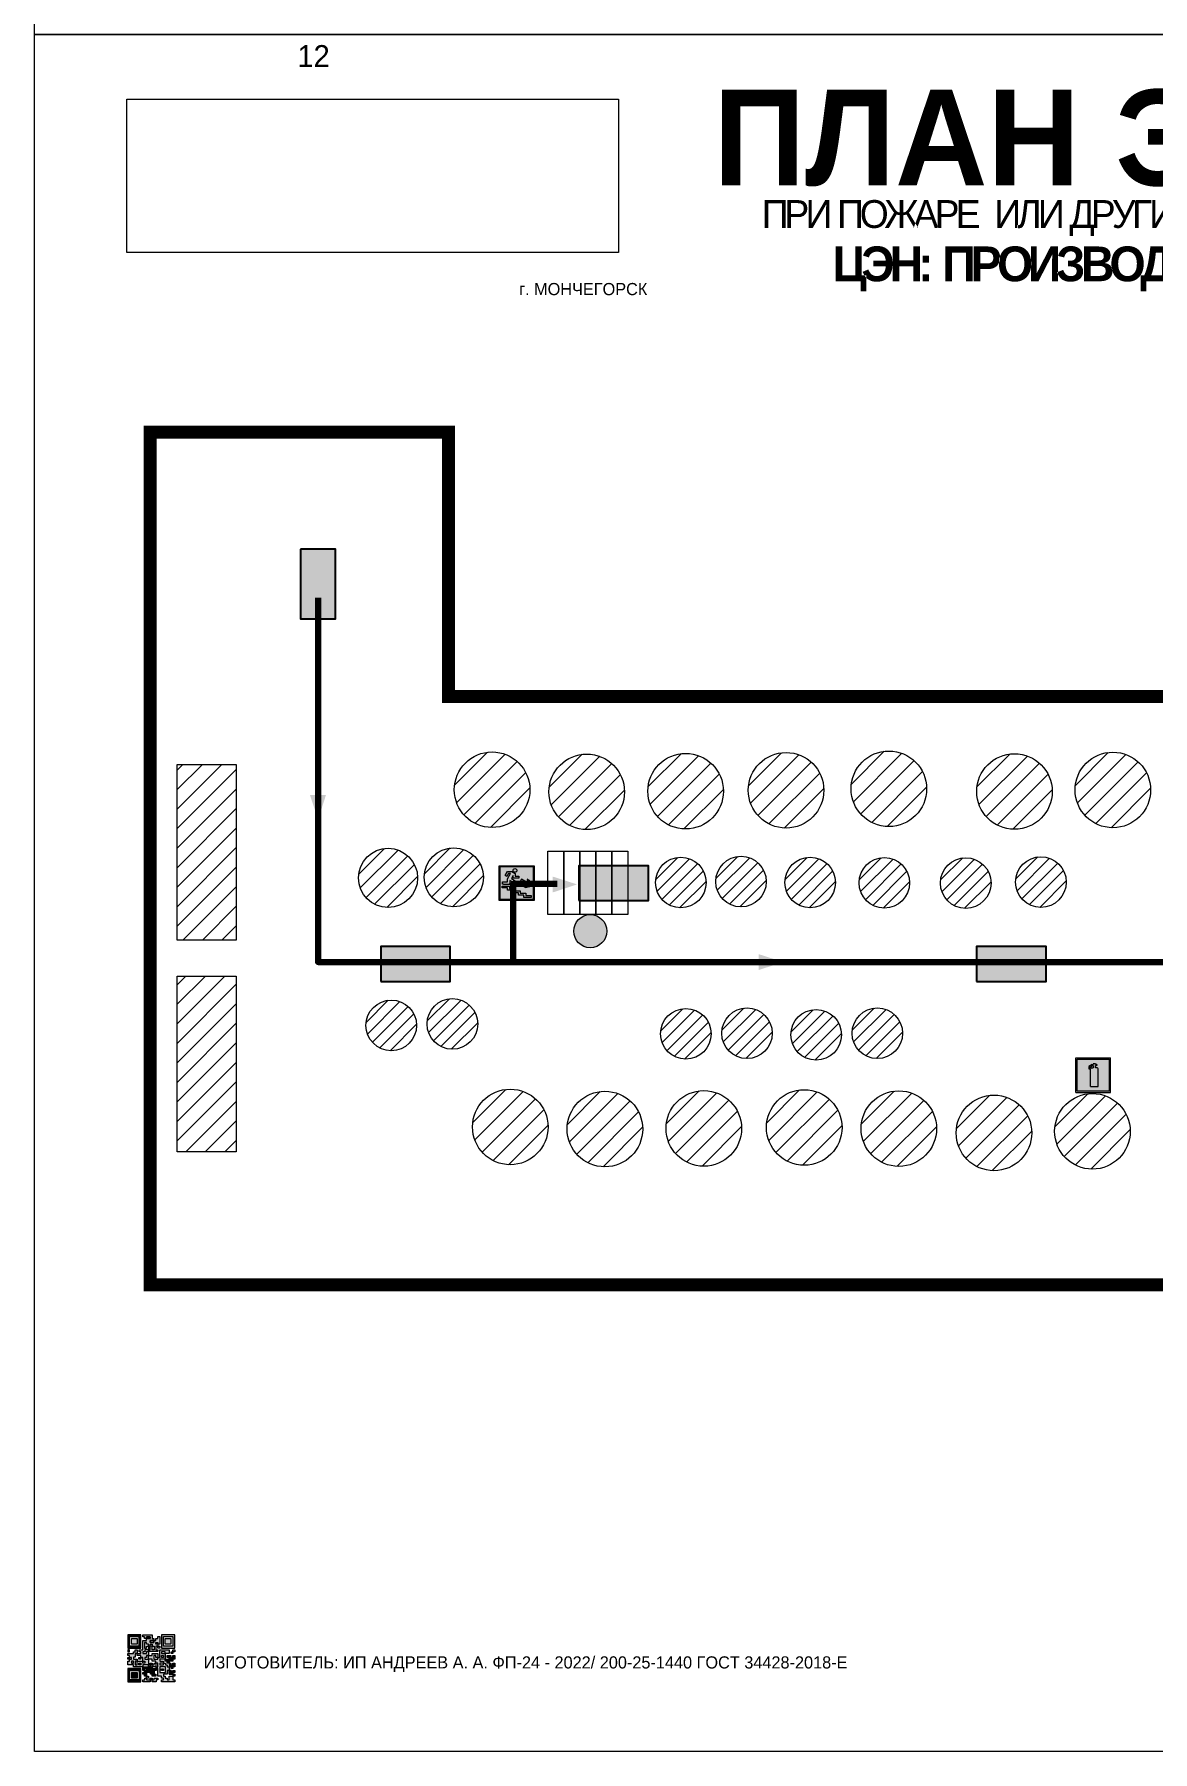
# Model space of a CAD drawing. Header units: millimetres. Extents: x 13810 to 67229, y 12374 to 21950.
# Drawn here: x 41318.5 to 41575.7, y 13759.9 to 14154.9 of the extents above; entities that cross this region are included whole.
import ezdxf

# ---------------------------------------------------------------- set-up
doc = ezdxf.new("R2010")
doc.units = ezdxf.units.MM
doc.layers.add('План_Штампы', color=7, linetype='Continuous')
doc.styles.add('обычный', font='arial.ttf')
picture_1 = doc.add_image_def('image1.jpg', size_in_pixel=(337, 105))

# ---------------------------------------------------------------- blocks, each defined once
blk = doc.blocks.new('A$C32E8229D')
at = {"true_color": 0xffffff}
blk.add_hatch(color=7, dxfattribs=at).paths.add_polyline_path([(0, 0), (0, -8), (16, -8), (16, 0)])
h = blk.add_hatch(color=126)
h.paths.add_polyline_path([(0.2, -0.2), (15.8, -0.2), (15.8, -7.8), (0.2, -7.8)])
h.paths.add_polyline_path([(13.49, -2.05), (12.08, -2.05), (11.37, -2.63, 0.162397), (11.29, -2.84), (11.29, -3.63), (10.35, -3.63), (10.35, -4.05), (11.68, -4.05), (11.68, -3.48), (12.26, -4.28), (11.29, -5.1), (11.29, -6.78), (11.85, -6.78), (11.85, -5.44), (12.8, -4.64), (12.8, -5.94), (14.46, -5.94), (14.46, -5.39), (13.45, -5.39), (13.45, -3.97), (12.46, -2.59), (13.15, -2.59), (13.69, -3.34), (14.18, -3)], flags=16)
h.paths.add_polyline_path([(10.74, -1.82, 1), (11.8, -1.82, 1)], flags=16)
h.paths.add_polyline_path([(9.39, -3.59), (5.99, -3.59), (6.56, -3.03), (5.91, -3.03), (5.1, -3.83), (5.91, -4.64), (6.56, -4.64), (5.99, -4.09), (9.39, -4.09)], flags=16)
h.paths.add_polyline_path([(4.29, -1.08), (1.72, -1.08), (1.72, -6.6), (4.29, -6.6)], flags=16)
at = {"color": 126}
blk.add_lwpolyline([(16, -8), (0, -8), (0, 0), (16, 0)], close=True, dxfattribs=at)
blk = doc.blocks.new('A$C7B4425F7')
at = {"true_color": 0xffffff}
blk.add_hatch(color=7, dxfattribs=at).paths.add_polyline_path([(0, 0), (-16, 0), (-16, -8), (0, -8)])
h = blk.add_hatch(color=126)
h.paths.add_polyline_path([(-0.2, -0.2), (-15.8, -0.2), (-15.8, -7.8), (-0.2, -7.8)])
h.paths.add_polyline_path([(-11.76, -2.03), (-11.76, -3.66), (-11.17, -3.66, -0.568275), (-11.17, -6.18), (-12.58, -6.18), (-12.58, -2.03)], flags=16)
h.paths.add_polyline_path([(-13.33, -4.12, -0.495768), (-13.59, -6.18), (-15.03, -6.18), (-15.03, -2.03), (-13.59, -2.03, -0.487973)], flags=16)
h.paths.add_polyline_path([(-10.25, -2.03), (-9.48, -2.03), (-9.48, -6.18), (-10.25, -6.18)], flags=16)
h.paths.add_polyline_path([(-13.84, -3.69), (-14.24, -3.69), (-14.24, -3.03), (-13.9, -3.03, -0.692621)], flags=0)
h.paths.add_polyline_path([(-9.15, -2.03), (-8.4, -2.03), (-8.04, -3.07), (-7.68, -2.03), (-6.93, -2.03), (-7.64, -4.1), (-6.93, -6.18), (-7.68, -6.18), (-8.04, -5.14), (-8.4, -6.18), (-9.15, -6.18), (-8.44, -4.1)], flags=16)
h.paths.add_polyline_path([(-11.76, -4.46), (-11.42, -4.46, -0.692621), (-11.36, -5.12), (-11.76, -5.12)], flags=0)
h.paths.add_polyline_path([(-13.9, -5.2), (-14.24, -5.2), (-14.24, -4.55), (-13.84, -4.55, -0.708038)], flags=0)
edge = h.paths.add_edge_path(flags=16)
edge.add_ellipse((-5.51, -4.08), major_axis=(0, 2.05), ratio=0.586184, start_angle=0, end_angle=360)
edge = h.paths.add_edge_path(flags=0)
edge.add_ellipse((-5.51, -4.08), major_axis=(0, 1.14), ratio=0.454828, start_angle=0, end_angle=360)
h.paths.add_polyline_path([(-4.13, -4.96, 0.377264), (-3.48, -4.52, 0.0555), (-3.16, -2.03), (-1.66, -2.03), (-1.66, -4.96), (-0.96, -4.96), (-0.96, -7.01), (-1.75, -7.01), (-1.75, -6.18), (-3.3, -6.18), (-3.3, -7.02), (-4.13, -7.02)], flags=16)
h.paths.add_polyline_path([(-2.73, -2.91), (-2.28, -2.91), (-2.28, -4.96), (-3.05, -4.96, 0.079136)], flags=0)
at = {"color": 126}
blk.add_lwpolyline([(-16, -8), (0, -8), (0, 0), (-16, 0)], close=True, dxfattribs=at)
blk = doc.blocks.new('вниз')
at = {"lineweight": 0, "true_color": 0xffffff}
h = blk.add_hatch(color=7, dxfattribs=at)
h.dxf.hatch_style = 1
h.paths.add_polyline_path([(40994.51, -4472.22), (40986.51, -4472.22), (40986.51, -4480.22), (40994.51, -4480.22)])
h.paths.add_polyline_path([(40994.31, -4472.42), (40994.31, -4480.01), (40986.71, -4480.01), (40986.71, -4472.42)], flags=16)
h.paths.add_polyline_path([(40988.43, -4473.53), (40989.43, -4473.53), (40990.19, -4473.96), (40990.19, -4474.6), (40991, -4474.6), (40991, -4475.06), (40989.73, -4475.06), (40989.73, -4474.46), (40989.3, -4475.18), (40990.17, -4475.7), (40990.17, -4477.11), (40989.63, -4477.11), (40989.63, -4476.01), (40988.94, -4475.59), (40988.94, -4476.46), (40988.94, -4476.46), (40987.47, -4476.46), (40987.26, -4476.46), (40987.26, -4475.92), (40988.4, -4475.92), (40988.4, -4475.2), (40989.1, -4473.99), (40988.66, -4473.99), (40988.24, -4474.7), (40987.86, -4474.47), (40988.41, -4473.56)], flags=0)
h.paths.add_polyline_path([(40990.55, -4473.29, -1), (40989.69, -4473.29, -1)], flags=0)
h.paths.add_polyline_path([(40988.85, -4476.89), (40988.85, -4477.43), (40990.1, -4477.43), (40990.1, -4477.99), (40991.34, -4477.99), (40991.34, -4478.54), (40992.59, -4478.54), (40992.59, -4479.09), (40993.83, -4479.09), (40993.83, -4479.52), (40992.17, -4479.52), (40992.17, -4478.97), (40990.91, -4478.97), (40990.91, -4478.41), (40989.68, -4478.41), (40989.68, -4477.86), (40988.43, -4477.86), (40988.43, -4477.31), (40987.6, -4477.31), (40987.18, -4477.31), (40987.18, -4476.89)], flags=0)
h.paths.add_polyline_path([(40991.61, -4475.33), (40993.12, -4476.2), (40992.9, -4475.27), (40993.48, -4475.6), (40993.83, -4476.88), (40992.56, -4477.22), (40991.97, -4476.88), (40992.9, -4476.61), (40991.38, -4475.74), (40991.58, -4475.39)], flags=0)
h.paths.add_polyline_path([(40990.19, -4473.96), (40989.43, -4473.53), (40988.43, -4473.53), (40988.41, -4473.56), (40987.86, -4474.47), (40988.24, -4474.7), (40988.66, -4473.99), (40989.1, -4473.99), (40988.4, -4475.2), (40988.4, -4475.92), (40987.26, -4475.92), (40987.26, -4476.46), (40987.47, -4476.46), (40988.94, -4476.46), (40988.94, -4476.27), (40988.94, -4475.59), (40989.63, -4476.01), (40989.63, -4477.11), (40990.17, -4477.11), (40990.17, -4475.7), (40989.3, -4475.18), (40989.73, -4474.46), (40989.73, -4475.06), (40991, -4475.06), (40991, -4474.6), (40990.19, -4474.6)], flags=0)
h.paths.add_polyline_path([(40990.55, -4473.29, 1), (40989.69, -4473.29, 1)], flags=0)
h.paths.add_polyline_path([(40991.61, -4475.33), (40991.58, -4475.39), (40991.38, -4475.74), (40992.9, -4476.61), (40991.97, -4476.88), (40992.56, -4477.22), (40993.83, -4476.88), (40993.48, -4475.6), (40992.9, -4475.27), (40993.12, -4476.2)], flags=0)
h.paths.add_polyline_path([(40990.1, -4477.43), (40988.85, -4477.43), (40988.85, -4476.89), (40987.18, -4476.89), (40987.18, -4477.31), (40987.6, -4477.31), (40988.43, -4477.31), (40988.43, -4477.86), (40989.68, -4477.86), (40989.68, -4478.41), (40990.91, -4478.41), (40990.91, -4478.97), (40992.17, -4478.97), (40992.17, -4479.52), (40993.83, -4479.52), (40993.83, -4479.09), (40992.59, -4479.09), (40992.59, -4478.54), (40991.34, -4478.54), (40991.34, -4477.99), (40990.1, -4477.99)], flags=0)
at = {"lineweight": 0}
h = blk.add_hatch(color=126, dxfattribs=at)
h.dxf.hatch_style = 1
h.paths.add_polyline_path([(40994.31, -4472.42), (40986.71, -4472.42), (40986.71, -4480.01), (40994.31, -4480.01)])
h.paths.add_polyline_path([(40988.43, -4473.53), (40989.43, -4473.53), (40990.19, -4473.96), (40990.19, -4474.6), (40991, -4474.6), (40991, -4475.06), (40989.73, -4475.06), (40989.73, -4474.46), (40989.3, -4475.18), (40990.17, -4475.7), (40990.17, -4477.11), (40989.63, -4477.11), (40989.63, -4476.01), (40988.94, -4475.59), (40988.94, -4476.46), (40988.94, -4476.46), (40987.47, -4476.46), (40987.26, -4476.46), (40987.26, -4475.92), (40988.4, -4475.92), (40988.4, -4475.2), (40989.1, -4473.99), (40988.66, -4473.99), (40988.24, -4474.7), (40987.86, -4474.47), (40988.41, -4473.56)], flags=16)
h.paths.add_polyline_path([(40990.55, -4473.29, -1), (40989.69, -4473.29, -1)], flags=16)
h.paths.add_polyline_path([(40988.85, -4476.89), (40988.85, -4477.43), (40990.1, -4477.43), (40990.1, -4477.99), (40991.34, -4477.99), (40991.34, -4478.54), (40992.59, -4478.54), (40992.59, -4479.09), (40993.83, -4479.09), (40993.83, -4479.52), (40992.17, -4479.52), (40992.17, -4478.97), (40990.91, -4478.97), (40990.91, -4478.41), (40989.68, -4478.41), (40989.68, -4477.86), (40988.43, -4477.86), (40988.43, -4477.31), (40987.6, -4477.31), (40987.18, -4477.31), (40987.18, -4476.89)], flags=16)
h.paths.add_polyline_path([(40991.61, -4475.33), (40993.12, -4476.2), (40992.9, -4475.27), (40993.48, -4475.6), (40993.83, -4476.88), (40992.56, -4477.22), (40991.97, -4476.88), (40992.9, -4476.61), (40991.38, -4475.74), (40991.58, -4475.39)], flags=16)
at = {"lineweight": 0, "true_color": 0xffffff}
h = blk.add_hatch(color=7, dxfattribs=at)
h.dxf.hatch_style = 1
h.paths.add_polyline_path([(40989.73, -4474.46), (40989.73, -4475.06), (40991, -4475.06), (40991, -4474.6), (40990.19, -4474.6), (40990.19, -4473.96), (40989.43, -4473.53), (40988.43, -4473.53), (40988.41, -4473.56), (40987.86, -4474.47), (40988.24, -4474.7), (40988.66, -4473.99), (40989.1, -4473.99), (40988.4, -4475.2), (40988.4, -4475.92), (40987.26, -4475.92), (40987.26, -4476.46), (40987.47, -4476.46), (40988.94, -4476.46), (40988.94, -4475.59), (40989.63, -4476.01), (40989.63, -4477.11), (40990.17, -4477.11), (40990.17, -4475.7), (40989.3, -4475.18)])
h.paths.add_polyline_path([(40989.69, -4473.29, 1), (40990.55, -4473.29, 1)])
h.paths.add_polyline_path([(40991.61, -4475.33), (40991.58, -4475.39), (40991.38, -4475.74), (40992.9, -4476.61), (40991.97, -4476.88), (40992.56, -4477.22), (40993.83, -4476.88), (40993.48, -4475.6), (40992.9, -4475.27), (40993.12, -4476.2)])
h.paths.add_polyline_path([(40990.1, -4477.43), (40988.85, -4477.43), (40988.85, -4476.89), (40987.18, -4476.89), (40987.18, -4477.31), (40987.6, -4477.31), (40988.43, -4477.31), (40988.43, -4477.86), (40989.68, -4477.86), (40989.68, -4478.41), (40990.91, -4478.41), (40990.91, -4478.97), (40992.17, -4478.97), (40992.17, -4479.52), (40993.83, -4479.52), (40993.83, -4479.09), (40992.59, -4479.09), (40992.59, -4478.54), (40991.34, -4478.54), (40991.34, -4477.99), (40990.1, -4477.99)])
at = {"color": 126, "lineweight": 0}
for points in [[(40986.51, -4472.22), (40994.51, -4472.22), (40994.51, -4480.22), (40986.51, -4480.22)], [(40986.71, -4472.42), (40994.31, -4472.42), (40994.31, -4480.01), (40986.71, -4480.01)]]:
    blk.add_lwpolyline(points, close=True, dxfattribs=at)
for points in [[(40987.47, -4476.46), (40987.26, -4476.46), (40987.26, -4475.92), (40988.4, -4475.92), (40988.4, -4475.2), (40989.1, -4473.99), (40988.66, -4473.99), (40988.24, -4474.7), (40987.86, -4474.47), (40988.41, -4473.56), (40988.43, -4473.53), (40989.43, -4473.53), (40990.19, -4473.96), (40990.19, -4474.6), (40991, -4474.6), (40991, -4475.06), (40989.73, -4475.06), (40989.73, -4474.46), (40989.3, -4475.18), (40990.17, -4475.7), (40990.17, -4477.11), (40989.63, -4477.11), (40989.63, -4476.01), (40988.94, -4475.59), (40988.94, -4476.46)], [(40991.58, -4475.39), (40991.38, -4475.74), (40992.9, -4476.61), (40991.97, -4476.88), (40992.56, -4477.22), (40993.83, -4476.88), (40993.48, -4475.6), (40992.9, -4475.27), (40993.12, -4476.2), (40991.61, -4475.33), (40991.58, -4475.39)], [(40987.6, -4477.31), (40987.18, -4477.31), (40987.18, -4476.89), (40988.85, -4476.89), (40988.85, -4477.43), (40990.1, -4477.43), (40990.1, -4477.99), (40991.34, -4477.99), (40991.34, -4478.54), (40992.59, -4478.54), (40992.59, -4479.09), (40993.83, -4479.09), (40993.83, -4479.52), (40992.17, -4479.52), (40992.17, -4478.97), (40990.91, -4478.97), (40990.91, -4478.41), (40989.68, -4478.41), (40989.68, -4477.86), (40988.43, -4477.86), (40988.43, -4477.31), (40987.6, -4477.31)], [(40987.47, -4476.46), (40988.94, -4476.46), (40988.94, -4476.27)]]:
    blk.add_lwpolyline(points, dxfattribs=at)
blk.add_circle((40990.12, -4473.29), 0.432, dxfattribs=at)
blk = doc.blocks.new('A$C7B8C2D5B')
at = {"lineweight": 0}
h = blk.add_hatch(color=5, dxfattribs=at)
h.dxf.hatch_style = 1
h.paths.add_polyline_path([(1.4, -3.02, 1), (-2.11, -3.02, 1)])
at = {"color": 5, "lineweight": 0}
blk.add_circle((-0.36, -3.02), 1.75, dxfattribs=at)
blk = doc.blocks.new('A$C3AD82952')
at = {"true_color": 0xf5f5ff}
h = blk.add_hatch(color=7, dxfattribs=at)
h.dxf.hatch_style = 1
h.paths.add_polyline_path([(8.21, 8.73, 0.414214), (7.89, 9.05), (7.22, 9.05), (7.22, 9.92), (7.59, 9.92, 1), (7.57, 10.36), (7.22, 10.36), (7.22, 10.6), (6.43, 10.6), (6.43, 10.36), (6.01, 10.36), (4.74, 9.59), (4.74, 8.69), (4.98, 8.73), (4.98, 9.26), (6.12, 9.91), (6.43, 9.91), (6.43, 9.05), (5.76, 9.05, 0.414214), (5.44, 8.73), (5.44, 2.2), (8.21, 2.2)], flags=0)
h.paths.add_polyline_path([(12.8, 12.8), (0, 12.8), (0, 0), (12.8, 0)])
h.paths.add_polyline_path([(0.51, 12.29), (12.29, 12.29), (12.29, 0.51), (0.51, 0.51)], flags=16)
h.paths.add_polyline_path([(4.74, 9.59), (6.01, 10.36), (6.43, 10.36), (6.43, 10.6), (7.22, 10.6), (7.22, 10.36), (7.59, 10.36, -0.94586), (7.59, 9.92), (7.22, 9.92), (7.22, 9.05), (7.89, 9.05, -0.414214), (8.21, 8.73), (8.21, 2.2), (5.44, 2.2), (5.44, 8.73, -0.414214), (5.76, 9.05), (6.43, 9.05), (6.43, 9.91), (6.12, 9.91), (4.98, 9.26), (4.98, 8.73), (4.74, 8.69)], flags=0)
h = blk.add_hatch(color=242)
h.dxf.hatch_style = 1
h.paths.add_polyline_path([(12.29, 12.29), (0.51, 12.29), (0.51, 0.51), (12.29, 0.51)])
h.paths.add_polyline_path([(4.74, 8.69), (4.74, 9.59), (6.01, 10.36), (6.43, 10.36), (6.43, 10.6), (7.22, 10.6), (7.22, 10.36), (7.59, 10.36, -0.94586), (7.59, 9.92), (7.22, 9.92), (7.22, 9.05), (7.89, 9.05, -0.414214), (8.21, 8.73), (8.21, 2.2), (5.44, 2.2), (5.44, 8.73, -0.414214), (5.76, 9.05), (6.43, 9.05), (6.43, 9.91), (6.12, 9.91), (4.98, 9.26), (4.98, 8.73)], flags=16)
h = blk.add_hatch(color=7, dxfattribs=at)
h.dxf.hatch_style = 1
h.paths.add_polyline_path([(8.21, 8.73, 0.414214), (7.89, 9.05), (7.22, 9.05), (7.22, 9.92), (7.59, 9.92, 1), (7.57, 10.36), (7.22, 10.36), (7.22, 10.6), (6.43, 10.6), (6.43, 10.36), (6.01, 10.36), (4.74, 9.59), (4.74, 8.69), (4.98, 8.73), (4.98, 9.26), (6.12, 9.91), (6.43, 9.91), (6.43, 9.05), (5.76, 9.05, 0.414214), (5.44, 8.73), (5.44, 2.2), (8.21, 2.2)])
at = {"color": 242, "lineweight": 5}
for p, q in [((0, 0), (0, 12.8)), ((0, 12.8), (12.8, 12.8)), ((12.8, 0), (12.8, 12.8)), ((6.01, 10.36), (4.74, 9.59)), ((4.74, 9.59), (4.74, 8.69)), ((4.74, 8.69), (4.98, 8.73)), ((4.98, 9.26), (6.12, 9.91)), ((4.98, 8.73), (4.98, 9.26)), ((5.44, 2.2), (5.44, 8.73)), ((5.76, 9.05), (6.43, 9.05)), ((6.01, 10.36), (6.43, 10.36)), ((6.12, 9.91), (6.43, 9.91)), ((7.22, 10.6), (6.43, 10.6)), ((6.43, 10.6), (6.43, 10.36)), ((6.43, 9.91), (6.43, 9.05)), ((7.22, 10.36), (7.22, 10.6)), ((7.59, 10.36), (7.22, 10.36)), ((7.22, 9.05), (7.22, 9.92)), ((7.59, 9.92), (7.22, 9.92)), ((7.89, 9.05), (7.22, 9.05)), ((8.21, 2.2), (8.21, 8.73)), ((0, 0), (12.8, 0)), ((5.44, 2.2), (8.21, 2.2))]:
    blk.add_line(p, q, dxfattribs=at)
blk.add_lwpolyline([(0.51, 12.29), (12.29, 12.29), (12.29, 0.51), (0.51, 0.51)], close=True, dxfattribs=at)
for centre, radius, start, end in [((5.76, 8.73), 0.32, 90, 180), ((7.58, 10.14), 0.223, 273.18746, 86.81254), ((7.89, 8.73), 0.32, 0, 90)]:
    blk.add_arc(centre, radius, start, end, dxfattribs=at)
blk = doc.blocks.new('QR')
at = {"lineweight": 0}
h = blk.add_hatch(color=256, dxfattribs=at)
h.dxf.hatch_style = 1
h.paths.add_polyline_path([(9241.16, 2687.38), (9242.01, 2687.38), (9242.01, 2687.83), (9241.59, 2687.83), (9241.59, 2688.68), (9239.45, 2688.68), (9239.45, 2688.25), (9239.86, 2688.25), (9239.86, 2687.83), (9240.29, 2687.83), (9240.29, 2688.25), (9241.16, 2688.25), (9241.16, 2687.83), (9240.29, 2687.83), (9240.29, 2687.38), (9239.45, 2687.38), (9239.45, 2685.22), (9238.57, 2685.22), (9238.57, 2684.8), (9239.02, 2684.8), (9239.02, 2684.37), (9238.13, 2684.37), (9238.13, 2683.92), (9239.02, 2683.92), (9239.02, 2683.5), (9239.44, 2683.5), (9239.44, 2682.64), (9239.87, 2682.64), (9239.87, 2682.18), (9239.44, 2682.18), (9239.44, 2682.64), (9238.13, 2682.64), (9238.13, 2681.76), (9237.71, 2681.76), (9237.71, 2682.64), (9238.13, 2682.64), (9238.13, 2683.07), (9237.27, 2683.07), (9237.27, 2683.51), (9237.71, 2683.51), (9237.71, 2684.37), (9238.13, 2684.37), (9238.13, 2685.22), (9237.71, 2685.22), (9237.71, 2684.8), (9237.28, 2684.8), (9237.28, 2684.38), (9235.98, 2684.38), (9235.98, 2683.92), (9236.4, 2683.92), (9236.4, 2683.49), (9236.84, 2683.49), (9236.84, 2683.07), (9236.4, 2683.07), (9236.4, 2682.64), (9235.98, 2682.64), (9235.98, 2681.76), (9237.29, 2681.76), (9237.29, 2681.33), (9239.43, 2681.33), (9239.43, 2681.76), (9240.74, 2681.76), (9240.74, 2683.05), (9239.87, 2683.05), (9239.87, 2683.5), (9240.29, 2683.5), (9240.29, 2683.91), (9240.74, 2683.91), (9240.74, 2684.81), (9240.29, 2684.81), (9240.29, 2684.79), (9240.29, 2684.37), (9239.45, 2684.37), (9239.45, 2684.8), (9239.87, 2684.8), (9239.87, 2685.21), (9240.74, 2685.21), (9240.74, 2686.1), (9240.29, 2686.1), (9240.29, 2685.64), (9239.86, 2685.64), (9239.86, 2686.95), (9240.29, 2686.95), (9240.29, 2686.52), (9240.74, 2686.52), (9240.74, 2686.1), (9241.16, 2686.1), (9241.16, 2686.53), (9241.59, 2686.53), (9241.59, 2686.1), (9242.02, 2686.1), (9242.02, 2685.21), (9241.59, 2685.21), (9241.59, 2686.1), (9241.16, 2686.1), (9241.16, 2685.21), (9240.74, 2685.21), (9240.74, 2684.81), (9242.89, 2684.81), (9242.89, 2685.22), (9242.47, 2685.22), (9242.47, 2686.11), (9242.89, 2686.11), (9242.89, 2686.52), (9242.46, 2686.52), (9242.46, 2686.95), (9242.89, 2686.95), (9242.89, 2686.52), (9243.32, 2686.52), (9243.32, 2688.26), (9242.9, 2688.26), (9242.9, 2687.83), (9242.47, 2687.83), (9242.47, 2687.38), (9242.01, 2687.38), (9242.01, 2686.94), (9241.16, 2686.94)])
h.paths.add_polyline_path([(9239.02, 2682.18), (9239.02, 2681.76), (9238.54, 2681.76), (9238.54, 2682.18)], flags=16)
h.paths.add_polyline_path([(9237.27, 2682.65), (9237.27, 2682.19), (9236.83, 2682.19), (9236.83, 2682.65)], flags=16)
h = blk.add_hatch(color=256, dxfattribs=at)
h.dxf.hatch_style = 1
h.paths.add_polyline_path([(9238.15, 2687.83), (9236.83, 2687.83), (9236.83, 2686.52), (9238.15, 2686.52)], flags=0)
h.paths.add_polyline_path([(9239.01, 2685.65), (9239.01, 2688.68), (9235.98, 2688.68), (9235.98, 2685.65)])
h.paths.add_polyline_path([(9236.41, 2686.1), (9236.41, 2688.26), (9238.56, 2688.26), (9238.56, 2686.1)], flags=16)
h.paths.add_polyline_path([(9236.83, 2686.52), (9236.83, 2687.83), (9238.15, 2687.83), (9238.15, 2686.52)], flags=0)
h = blk.add_hatch(color=256, dxfattribs=at)
h.dxf.hatch_style = 1
h.paths.add_polyline_path([(9243.32, 2686.11), (9242.89, 2686.11), (9242.89, 2685.64), (9243.32, 2685.64)])
h.paths.add_polyline_path([(9239.02, 2683.07), (9239.02, 2683.5), (9238.56, 2683.5), (9238.56, 2683.07)])
h.paths.add_polyline_path([(9236.4, 2684.8), (9236.4, 2685.22), (9235.98, 2685.22), (9235.98, 2684.8)])
h.paths.add_polyline_path([(9236.4, 2683.07), (9236.4, 2683.49), (9235.98, 2683.49), (9235.98, 2683.07)])
h = blk.add_hatch(color=256, dxfattribs=at)
h.dxf.hatch_style = 1
h.paths.add_polyline_path([(9238.15, 2686.52), (9238.15, 2687.83), (9236.83, 2687.83), (9236.83, 2686.52)])
h.paths.add_polyline_path([(9245.91, 2686.52), (9245.91, 2687.83), (9244.59, 2687.83), (9244.59, 2686.52)], flags=0)
h.paths.add_polyline_path([(9246.77, 2685.65), (9246.77, 2688.68), (9243.74, 2688.68), (9243.74, 2685.65)])
h.paths.add_polyline_path([(9244.17, 2686.1), (9244.17, 2688.26), (9246.32, 2688.26), (9246.32, 2686.1)], flags=16)
h.paths.add_polyline_path([(9244.59, 2686.52), (9244.59, 2687.83), (9245.91, 2687.83), (9245.91, 2686.52)], flags=0)
h = blk.add_hatch(color=256, dxfattribs=at)
h.dxf.hatch_style = 1
h.paths.add_polyline_path([(9240.75, 2681.76), (9240.75, 2681.35), (9241.17, 2681.35), (9241.17, 2681.76)])
h.paths.add_polyline_path([(9241.6, 2682.18), (9241.17, 2682.18), (9241.17, 2681.76), (9241.6, 2681.76)])
h.paths.add_polyline_path([(9242.47, 2681.34), (9242.47, 2682.19), (9242.02, 2682.19), (9242.02, 2681.76), (9241.6, 2681.76), (9241.6, 2681.34)])
h.paths.add_polyline_path([(9239.87, 2678.3), (9239.44, 2678.3), (9239.44, 2677.89), (9241.17, 2677.89), (9241.17, 2678.3), (9240.28, 2678.3), (9240.28, 2678.73), (9239.87, 2678.73)])
h.paths.add_polyline_path([(9240.75, 2678.73), (9240.75, 2679.19), (9240.28, 2679.19), (9240.28, 2678.73)])
h.paths.add_polyline_path([(9241.6, 2678.73), (9241.17, 2678.73), (9241.17, 2678.3), (9241.6, 2678.3)])
h.paths.add_polyline_path([(9242.02, 2678.3), (9241.6, 2678.3), (9241.6, 2677.89), (9242.48, 2677.89), (9242.48, 2678.31), (9242.9, 2678.31), (9242.9, 2678.73), (9242.02, 2678.73)])
h.paths.add_polyline_path([(9246.36, 2684.37), (9246.36, 2684.79), (9245.93, 2684.79), (9245.93, 2684.37)])
h.paths.add_polyline_path([(9246.78, 2685.2), (9246.36, 2685.2), (9246.36, 2684.79), (9246.78, 2684.79)])
h.paths.add_polyline_path([(9245.91, 2687.83), (9244.59, 2687.83), (9244.59, 2686.52), (9245.91, 2686.52)])
h = blk.add_hatch(color=256, dxfattribs=at)
h.dxf.hatch_style = 1
h.paths.add_polyline_path([(9243.32, 2682.64), (9243.32, 2683.07), (9244.62, 2683.07), (9244.62, 2684.37), (9243.74, 2684.37), (9243.74, 2684.8), (9244.62, 2684.8), (9244.62, 2684.37), (9245.48, 2684.37), (9245.48, 2685.22), (9243.32, 2685.22), (9243.32, 2683.5), (9242.89, 2683.5), (9242.89, 2683.06), (9242.01, 2683.06), (9242.01, 2683.91), (9242.47, 2683.91), (9242.47, 2683.5), (9242.89, 2683.5), (9242.89, 2684.38), (9241.59, 2684.38), (9241.59, 2683.91), (9240.74, 2683.91), (9240.74, 2683.05), (9241.59, 2683.05), (9241.59, 2682.64), (9242.47, 2682.64), (9242.47, 2682.19), (9242.91, 2682.19), (9242.91, 2681.34), (9242.48, 2681.34), (9242.48, 2680.91), (9242.91, 2680.91), (9242.91, 2679.17), (9243.75, 2679.17), (9243.75, 2678.73), (9244.2, 2678.73), (9244.2, 2678.3), (9243.75, 2678.3), (9243.75, 2677.88), (9246.78, 2677.88), (9246.78, 2678.3), (9246.35, 2678.3), (9246.35, 2679.19), (9245.48, 2679.19), (9245.48, 2678.31), (9245.05, 2678.31), (9245.05, 2678.73), (9244.62, 2678.73), (9244.62, 2679.19), (9244.2, 2679.19), (9244.2, 2679.61), (9245.05, 2679.61), (9245.05, 2680.46), (9245.48, 2680.46), (9245.48, 2681.34), (9245.04, 2681.34), (9245.04, 2681.76), (9244.63, 2681.76), (9244.63, 2682.19), (9244.21, 2682.19), (9244.21, 2681.76), (9243.32, 2681.76), (9243.32, 2682.19), (9244.21, 2682.19), (9244.21, 2682.64)])
h.paths.add_polyline_path([(9243.75, 2683.49), (9243.75, 2683.92), (9244.21, 2683.92), (9244.21, 2683.49)], flags=16)
h.paths.add_polyline_path([(9243.32, 2681.34), (9244.63, 2681.34), (9244.63, 2680.04), (9243.32, 2680.04)], flags=16)
h.paths.add_polyline_path([(9243.76, 2680.89), (9244.18, 2680.89), (9244.18, 2680.48), (9243.76, 2680.48)], flags=0)
h = blk.add_hatch(color=256, dxfattribs=at)
h.dxf.hatch_style = 1
h.paths.add_polyline_path([(9246.36, 2683.07), (9246.78, 2683.07), (9246.78, 2683.92), (9246.36, 2683.92), (9246.36, 2683.49), (9245.92, 2683.49), (9245.92, 2683.92), (9245.06, 2683.92), (9245.06, 2683.49), (9245.48, 2683.49), (9245.48, 2683.07), (9244.62, 2683.07), (9244.62, 2682.65), (9245.05, 2682.65), (9245.05, 2682.18), (9245.48, 2682.18), (9245.48, 2682.65), (9246.36, 2682.65)])
h.paths.add_polyline_path([(9246.78, 2682.18), (9246.36, 2682.18), (9246.36, 2681.75), (9245.92, 2681.75), (9245.92, 2682.18), (9245.48, 2682.18), (9245.48, 2681.34), (9245.48, 2681.34), (9245.94, 2681.34), (9245.94, 2680.91), (9246.36, 2680.91), (9246.36, 2681.34), (9246.78, 2681.34)])
h = blk.add_hatch(color=256, dxfattribs=at)
h.dxf.hatch_style = 1
h.paths.add_polyline_path([(9235.98, 2680.9), (9235.98, 2677.86), (9239.02, 2677.86), (9239.02, 2680.9)])
h.paths.add_polyline_path([(9238.57, 2680.48), (9238.57, 2678.32), (9236.41, 2678.32), (9236.41, 2680.48)], flags=16)
h.paths.add_polyline_path([(9238.15, 2680.05), (9238.15, 2678.74), (9236.83, 2678.74), (9236.83, 2680.05)], flags=0)
h = blk.add_hatch(color=256, dxfattribs=at)
h.dxf.hatch_style = 1
h.paths.add_polyline_path([(9238.15, 2680.05), (9236.83, 2680.05), (9236.83, 2678.74), (9238.15, 2678.74)])
h = blk.add_hatch(color=256, dxfattribs=at)
h.dxf.hatch_style = 1
h.paths.add_polyline_path([(9242.02, 2680.46), (9242.48, 2680.46), (9242.48, 2680.91), (9241.58, 2680.91), (9241.58, 2681.35), (9241.17, 2681.35), (9241.17, 2680.91), (9240.75, 2680.91), (9240.75, 2681.33), (9239.43, 2681.33), (9239.43, 2680.46), (9239.86, 2680.46), (9239.86, 2680.92), (9240.3, 2680.92), (9240.3, 2680.46), (9239.86, 2680.46), (9239.86, 2680.04), (9239.44, 2680.04), (9239.44, 2679.62), (9239.86, 2679.62), (9239.86, 2679.19), (9240.29, 2679.19), (9240.29, 2680.03), (9241.18, 2680.03), (9241.18, 2680.47), (9241.6, 2680.47), (9241.6, 2680.03), (9241.18, 2680.03), (9241.18, 2679.61), (9241.6, 2679.61), (9241.6, 2679.19), (9242.47, 2679.19), (9242.47, 2679.6), (9242.02, 2679.6)])
h = blk.add_hatch(color=256, dxfattribs=at)
h.dxf.hatch_style = 1
h.paths.add_polyline_path([(9244.18, 2680.48), (9244.18, 2680.89), (9243.76, 2680.89), (9243.76, 2680.48)])
h = blk.add_hatch(color=256, dxfattribs=at)
h.dxf.hatch_style = 1
h.paths.add_polyline_path([(9245.93, 2680.04), (9245.93, 2680.46), (9245.48, 2680.46), (9245.48, 2679.62), (9246.35, 2679.62), (9246.35, 2680.04)])
h.paths.add_polyline_path([(9246.78, 2680.04), (9246.78, 2680.46), (9246.35, 2680.46), (9246.35, 2680.04)])
h.paths.add_polyline_path([(9246.78, 2679.18), (9246.78, 2679.62), (9246.35, 2679.62), (9246.35, 2679.18)])
for points in [[(9237.71, 2685.22), (9238.13, 2685.22), (9238.13, 2684.37), (9237.71, 2684.37), (9237.71, 2683.51), (9237.27, 2683.51), (9237.27, 2683.07), (9238.13, 2683.07), (9238.13, 2682.64), (9237.71, 2682.64), (9237.71, 2681.76), (9238.13, 2681.76), (9238.13, 2682.64), (9239.44, 2682.64), (9239.44, 2683.5), (9239.02, 2683.5), (9239.02, 2683.07), (9238.56, 2683.07), (9238.56, 2683.5), (9239.02, 2683.5), (9239.02, 2683.92), (9238.13, 2683.92), (9238.13, 2684.37), (9239.02, 2684.37), (9239.02, 2684.8), (9238.57, 2684.8), (9238.57, 2685.22), (9239.45, 2685.22), (9239.45, 2687.38), (9240.29, 2687.38), (9240.29, 2687.83), (9239.86, 2687.83), (9239.86, 2688.25), (9239.45, 2688.25), (9239.45, 2688.68), (9241.59, 2688.68), (9241.59, 2687.83), (9242.01, 2687.83), (9242.01, 2687.38), (9242.47, 2687.38), (9242.47, 2687.83), (9242.9, 2687.83), (9242.9, 2688.26), (9243.32, 2688.26), (9243.32, 2686.52), (9242.89, 2686.52), (9242.89, 2686.11), (9243.32, 2686.11), (9243.32, 2685.64), (9242.89, 2685.64), (9242.89, 2686.11), (9242.47, 2686.11), (9242.47, 2685.22), (9242.89, 2685.22), (9242.89, 2684.81), (9240.74, 2684.81), (9240.74, 2683.91), (9241.59, 2683.91), (9241.59, 2684.38), (9242.89, 2684.38), (9242.89, 2683.5), (9242.47, 2683.5), (9242.47, 2683.91), (9242.01, 2683.91), (9242.01, 2683.06), (9242.89, 2683.06), (9242.89, 2683.5), (9243.32, 2683.5), (9243.32, 2685.22), (9245.48, 2685.22), (9245.48, 2684.37), (9244.62, 2684.37), (9244.62, 2683.07), (9245.48, 2683.07), (9245.48, 2683.49), (9245.06, 2683.49), (9245.06, 2683.92), (9245.92, 2683.92), (9245.92, 2683.49), (9246.36, 2683.49), (9246.36, 2683.92), (9246.78, 2683.92), (9246.78, 2683.07), (9246.36, 2683.07), (9246.36, 2682.65), (9245.48, 2682.65), (9245.48, 2682.18), (9245.92, 2682.18), (9245.92, 2681.75), (9246.36, 2681.75), (9246.36, 2682.18), (9246.78, 2682.18), (9246.78, 2681.34), (9246.36, 2681.34), (9246.36, 2680.91), (9245.94, 2680.91), (9245.94, 2681.34), (9245.48, 2681.34), (9245.48, 2680.46), (9245.93, 2680.46), (9245.93, 2680.04), (9246.35, 2680.04), (9246.35, 2680.46), (9246.78, 2680.46), (9246.78, 2680.04), (9246.78, 2680.04), (9246.35, 2680.04), (9246.35, 2679.62), (9246.78, 2679.62), (9246.78, 2679.18), (9246.35, 2679.18), (9246.35, 2678.3), (9246.78, 2678.3), (9246.78, 2677.88), (9243.75, 2677.88), (9243.75, 2678.3), (9244.2, 2678.3), (9244.2, 2678.73), (9243.75, 2678.73), (9243.75, 2679.17), (9242.91, 2679.17), (9242.91, 2680.91), (9242.48, 2680.91), (9242.48, 2680.46), (9242.02, 2680.46), (9242.02, 2679.6), (9242.47, 2679.6), (9242.47, 2679.19), (9241.6, 2679.19), (9241.6, 2679.61), (9241.18, 2679.61), (9241.18, 2680.03), (9240.29, 2680.03), (9240.29, 2679.19), (9240.75, 2679.19), (9240.75, 2678.73), (9240.28, 2678.73), (9240.28, 2678.3), (9241.17, 2678.3), (9241.17, 2678.73), (9241.6, 2678.73), (9241.6, 2678.3), (9242.02, 2678.3), (9242.02, 2678.73), (9242.9, 2678.73), (9242.9, 2678.31), (9242.48, 2678.31), (9242.48, 2677.89), (9241.6, 2677.89), (9241.6, 2678.3), (9241.17, 2678.3), (9241.17, 2677.89), (9239.44, 2677.89), (9239.44, 2678.3), (9239.87, 2678.3), (9239.87, 2678.73), (9240.28, 2678.73), (9240.28, 2679.19), (9240.29, 2679.19), (9239.86, 2679.19), (9239.86, 2679.62), (9239.44, 2679.62), (9239.44, 2680.04), (9239.86, 2680.04), (9239.86, 2680.46), (9239.43, 2680.46), (9239.43, 2681.33), (9237.29, 2681.33), (9237.29, 2681.76), (9235.98, 2681.76), (9235.98, 2682.64), (9236.4, 2682.64), (9236.4, 2683.07), (9235.98, 2683.07), (9235.98, 2683.49), (9236.4, 2683.49), (9236.4, 2683.92), (9235.98, 2683.92), (9235.98, 2684.38), (9237.28, 2684.38), (9237.28, 2684.8), (9237.71, 2684.8), (9237.71, 2685.22), (9237.92, 2685.22)], [(9240.74, 2686.1), (9240.74, 2686.52), (9240.29, 2686.52), (9240.29, 2686.95), (9239.86, 2686.95), (9239.86, 2685.64), (9240.29, 2685.64), (9240.29, 2686.1), (9240.74, 2686.1), (9240.74, 2686.52)], [(9240.74, 2683.05), (9240.74, 2681.76), (9239.43, 2681.76), (9239.43, 2681.33), (9240.75, 2681.33), (9240.75, 2681.35), (9240.75, 2680.91), (9241.17, 2680.91), (9241.17, 2681.35), (9241.58, 2681.35), (9241.58, 2680.91), (9242.48, 2680.91), (9242.48, 2681.34), (9242.91, 2681.34), (9242.91, 2682.19), (9242.47, 2682.19), (9242.47, 2682.64), (9241.59, 2682.64), (9241.59, 2683.05), (9240.74, 2683.05)], [(9240.74, 2685.21), (9239.87, 2685.21), (9239.87, 2684.8), (9239.45, 2684.8), (9239.45, 2684.37), (9240.29, 2684.37), (9240.29, 2684.79), (9240.29, 2684.81), (9240.74, 2684.81), (9240.74, 2685.21), (9239.87, 2685.21)], [(9240.74, 2683.91), (9240.29, 2683.91), (9240.29, 2683.5), (9239.87, 2683.5), (9239.87, 2683.05), (9240.74, 2683.05), (9240.74, 2683.91)], [(9241.6, 2681.76), (9242.02, 2681.76), (9242.02, 2682.19), (9242.47, 2682.19), (9242.47, 2681.34), (9241.6, 2681.34), (9241.6, 2681.76)], [(9244.62, 2683.07), (9243.32, 2683.07), (9243.32, 2682.64), (9244.21, 2682.64), (9244.21, 2682.19), (9243.32, 2682.19), (9243.32, 2681.76), (9244.21, 2681.76), (9244.21, 2682.19), (9244.63, 2682.19), (9244.63, 2681.76), (9245.04, 2681.76), (9245.04, 2681.34), (9245.48, 2681.34)], [(9244.62, 2684.37), (9244.62, 2684.8), (9243.74, 2684.8), (9243.74, 2684.37), (9244.62, 2684.37)], [(9245.48, 2682.18), (9245.05, 2682.18), (9245.05, 2682.65), (9244.62, 2682.65), (9244.62, 2683.07)], [(9245.48, 2682.18), (9245.48, 2681.34)], [(9239.86, 2680.46), (9239.86, 2680.92), (9240.3, 2680.92), (9240.3, 2680.46), (9239.86, 2680.46)], [(9245.48, 2680.46), (9245.05, 2680.46), (9245.05, 2679.61), (9244.2, 2679.61), (9244.2, 2679.19), (9244.62, 2679.19), (9244.62, 2678.73), (9245.05, 2678.73), (9245.05, 2678.31), (9245.48, 2678.31), (9245.48, 2679.19), (9246.35, 2679.19), (9246.35, 2679.07)], [(9246.35, 2679.62), (9245.48, 2679.62), (9245.48, 2680.46)], [(9245.48, 2680.46), (9245.48, 2679.62), (9246.35, 2679.62), (9246.35, 2680.04), (9245.93, 2680.04), (9245.93, 2680.46), (9245.48, 2680.46), (9245.48, 2679.62)], [(9246.35, 2679.62), (9246.35, 2679.18)]]:
    blk.add_lwpolyline(points, dxfattribs=at)
for points in [[(9235.98, 2685.65), (9239.01, 2685.65), (9239.01, 2688.68), (9235.98, 2688.68)], [(9236.41, 2688.26), (9238.56, 2688.26), (9238.56, 2686.1), (9236.41, 2686.1)], [(9236.83, 2687.83), (9238.15, 2687.83), (9238.15, 2686.52), (9236.83, 2686.52)], [(9240.29, 2687.83), (9241.16, 2687.83), (9241.16, 2688.25), (9240.29, 2688.25)], [(9240.29, 2688.25), (9241.16, 2688.25), (9241.16, 2687.83), (9240.29, 2687.83)], [(9241.16, 2686.1), (9240.74, 2686.1), (9240.74, 2685.21), (9241.16, 2685.21)], [(9242.01, 2687.38), (9241.16, 2687.38), (9241.16, 2686.94), (9242.01, 2686.94)], [(9241.16, 2687.38), (9242.01, 2687.38), (9242.01, 2686.94), (9241.16, 2686.94)], [(9241.16, 2686.53), (9241.59, 2686.53), (9241.59, 2686.1), (9241.16, 2686.1)], [(9241.59, 2686.1), (9242.02, 2686.1), (9242.02, 2685.21), (9241.59, 2685.21)], [(9242.89, 2686.52), (9242.46, 2686.52), (9242.46, 2686.95), (9242.89, 2686.95)], [(9243.74, 2685.65), (9246.77, 2685.65), (9246.77, 2688.68), (9243.74, 2688.68)], [(9244.17, 2688.26), (9246.32, 2688.26), (9246.32, 2686.1), (9244.17, 2686.1)], [(9244.59, 2687.83), (9245.91, 2687.83), (9245.91, 2686.52), (9244.59, 2686.52)], [(9235.98, 2684.8), (9236.4, 2684.8), (9236.4, 2685.22), (9235.98, 2685.22)], [(9236.4, 2683.07), (9236.84, 2683.07), (9236.84, 2683.49), (9236.4, 2683.49)], [(9236.83, 2682.19), (9237.27, 2682.19), (9237.27, 2682.65), (9236.83, 2682.65)], [(9238.54, 2682.18), (9239.02, 2682.18), (9239.02, 2681.76), (9238.54, 2681.76)], [(9239.44, 2682.64), (9239.87, 2682.64), (9239.87, 2682.18), (9239.44, 2682.18)], [(9241.17, 2682.18), (9241.6, 2682.18), (9241.6, 2681.76), (9241.17, 2681.76)], [(9243.75, 2683.92), (9244.21, 2683.92), (9244.21, 2683.49), (9243.75, 2683.49)], [(9245.93, 2684.79), (9246.36, 2684.79), (9246.36, 2684.37), (9245.93, 2684.37)], [(9246.36, 2685.2), (9246.78, 2685.2), (9246.78, 2684.79), (9246.36, 2684.79)], [(9235.98, 2677.86), (9239.02, 2677.86), (9239.02, 2680.9), (9235.98, 2680.9)], [(9236.41, 2680.48), (9238.57, 2680.48), (9238.57, 2678.32), (9236.41, 2678.32)], [(9236.83, 2680.05), (9238.15, 2680.05), (9238.15, 2678.74), (9236.83, 2678.74)], [(9240.75, 2681.76), (9241.17, 2681.76), (9241.17, 2681.35), (9240.75, 2681.35)], [(9241.18, 2680.03), (9241.6, 2680.03), (9241.6, 2680.47), (9241.18, 2680.47)], [(9243.32, 2680.04), (9244.63, 2680.04), (9244.63, 2681.34), (9243.32, 2681.34)], [(9243.76, 2680.89), (9244.18, 2680.89), (9244.18, 2680.48), (9243.76, 2680.48)]]:
    blk.add_lwpolyline(points, close=True, dxfattribs=at)

msp = doc.modelspace()

# ---------------------------------------------------------------- hatches: boundary and pattern name
at = {"lineweight": 0}
h = msp.add_hatch(dxfattribs=at)
h.set_pattern_fill('ANSI31', color=256)
h.set_pattern_definition([(45, (13002.9087, 11958.4134), (-2.24506403, 2.24506403), [])])
h.paths.add_polyline_path([(41364.92, 13987.02), (41351.33, 13987.02), (41351.33, 13946.58), (41364.92, 13946.58)])
h.paths.add_polyline_path([(41364.92, 13938.31), (41351.33, 13938.31), (41351.33, 13897.87), (41364.92, 13897.87)])
h = msp.add_hatch(dxfattribs=at)
h.set_pattern_fill('ANSI31', color=256)
h.set_pattern_definition([(45, (16612.7814, 11199.4726), (-2.24506403, 2.24506403), [])])
h.paths.add_polyline_path([(41415.07, 13981.18, 1), (41432.45, 13981.18, 1)])
h = msp.add_hatch(dxfattribs=at)
h.set_pattern_fill('ANSI31', color=256)
h.set_pattern_definition([(45, (16634.5506, 11198.9887), (-2.24506403, 2.24506403), [])])
h.paths.add_polyline_path([(41436.84, 13980.7, 1), (41454.22, 13980.7, 1)])
h = msp.add_hatch(dxfattribs=at)
h.set_pattern_fill('ANSI31', color=256)
h.set_pattern_definition([(45, (16657.306, 11199.1283), (-2.24506403, 2.24506403), [])])
h.paths.add_polyline_path([(41459.59, 13980.84, 1), (41476.98, 13980.84, 1)])
h = msp.add_hatch(dxfattribs=at)
h.set_pattern_fill('ANSI31', color=256)
h.set_pattern_definition([(45, (16680.3974, 11199.3523), (-2.24506403, 2.24506403), [])])
h.paths.add_polyline_path([(41482.68, 13981.06, 1), (41500.07, 13981.06, 1)])
h = msp.add_hatch(dxfattribs=at)
h.set_pattern_fill('ANSI31', color=256)
h.set_pattern_definition([(45, (16704.0494, 11199.6884), (-2.24506403, 2.24506403), [])])
h.paths.add_polyline_path([(41506.34, 13981.4, 1), (41523.72, 13981.4, 1)])
h = msp.add_hatch(dxfattribs=at)
h.set_pattern_fill('ANSI31', color=256)
h.set_pattern_definition([(45, (16732.9414, 11199.0636), (-2.24506403, 2.24506403), [])])
h.paths.add_polyline_path([(41535.23, 13980.77, 1), (41552.61, 13980.77, 1)])
h = msp.add_hatch(dxfattribs=at)
h.set_pattern_fill('ANSI31', color=256)
h.set_pattern_definition([(45, (16755.5844, 11199.4227), (-2.24506403, 2.24506403), [])])
h.paths.add_polyline_path([(41557.87, 13981.13, 1), (41575.26, 13981.13, 1)])
h = msp.add_hatch(dxfattribs=at)
h.set_pattern_fill('ANSI31', color=256, scale=0.782352)
h.set_pattern_definition([(45, (21988.902, 11784.6356), (-1.7564312, 1.7564312), [])])
h.paths.add_polyline_path([(41393.03, 13960.91, 1), (41406.63, 13960.91, 1)])
h = msp.add_hatch(dxfattribs=at)
h.set_pattern_fill('ANSI31', color=256, scale=0.782352)
h.set_pattern_definition([(45, (22004.0247, 11784.7635), (-1.7564312, 1.7564312), [])])
h.paths.add_polyline_path([(41408.15, 13961.04, 1), (41421.75, 13961.04, 1)])
h = msp.add_hatch(dxfattribs=at)
h.set_pattern_fill('ANSI31', color=256, scale=0.669985)
h.set_pattern_definition([(45, (24844.178, 12096.1334), (-1.5041603, 1.5041603), [])])
h.paths.add_polyline_path([(41461.35, 13959.84, 1), (41473, 13959.84, 1)])
h = msp.add_hatch(dxfattribs=at)
h.set_pattern_fill('ANSI31', color=256, scale=0.669985)
h.set_pattern_definition([(45, (24858.0233, 12096.3473), (-1.5041603, 1.5041603), [])])
h.paths.add_polyline_path([(41475.19, 13960.05, 1), (41486.84, 13960.05, 1)])
h = msp.add_hatch(dxfattribs=at)
h.set_pattern_fill('ANSI31', color=256, scale=0.669985)
h.set_pattern_definition([(45, (24873.9384, 12096.1334), (-1.5041603, 1.5041603), [])])
h.paths.add_polyline_path([(41491.11, 13959.84, 1), (41502.76, 13959.84, 1)])
h = msp.add_hatch(dxfattribs=at)
h.set_pattern_fill('ANSI31', color=256, scale=0.669985)
h.set_pattern_definition([(45, (24890.9954, 12096.062), (-1.5041603, 1.5041603), [])])
h.paths.add_polyline_path([(41508.17, 13959.77, 1), (41519.81, 13959.77, 1)])
h = msp.add_hatch(dxfattribs=at)
h.set_pattern_fill('ANSI31', color=256, scale=0.669985)
h.set_pattern_definition([(45, (24909.7246, 12096.018), (-1.5041603, 1.5041603), [])])
h.paths.add_polyline_path([(41526.9, 13959.72, 1), (41538.54, 13959.72, 1)])
h = msp.add_hatch(dxfattribs=at)
h.set_pattern_fill('ANSI31', color=256, scale=0.669985)
h.set_pattern_definition([(45, (24927.0012, 12096.2467), (-1.5041603, 1.5041603), [])])
h.paths.add_polyline_path([(41544.17, 13959.95, 1), (41555.82, 13959.95, 1)])
h = msp.add_hatch(dxfattribs=at)
h.set_pattern_fill('ANSI31', color=256, scale=0.669985)
h.set_pattern_definition([(45, (24777.561, 12063.26), (-1.5041603, 1.5041603), [])])
h.paths.add_polyline_path([(41394.73, 13926.97, 1), (41406.38, 13926.97, 1)])
h = msp.add_hatch(dxfattribs=at)
h.set_pattern_fill('ANSI31', color=256, scale=0.669985)
h.set_pattern_definition([(45, (24791.634, 12063.603), (-1.5041603, 1.5041603), [])])
h.paths.add_polyline_path([(41408.81, 13927.31, 1), (41420.45, 13927.31, 1)])
h = msp.add_hatch(dxfattribs=at)
h.set_pattern_fill('ANSI31', color=256, scale=0.669985)
h.set_pattern_definition([(45, (24845.3305, 12061.336), (-1.5041603, 1.5041603), [])])
h.paths.add_polyline_path([(41462.5, 13925.04, 1), (41474.15, 13925.04, 1)])
h = msp.add_hatch(dxfattribs=at)
h.set_pattern_fill('ANSI31', color=256, scale=0.669985)
h.set_pattern_definition([(45, (24859.4035, 12061.4503), (-1.5041603, 1.5041603), [])])
h.paths.add_polyline_path([(41476.57, 13925.16, 1), (41488.22, 13925.16, 1)])
h = msp.add_hatch(dxfattribs=at)
h.set_pattern_fill('ANSI31', color=256, scale=0.669985)
h.set_pattern_definition([(45, (24875.3072, 12061.1073), (-1.5041603, 1.5041603), [])])
h.paths.add_polyline_path([(41492.48, 13924.81, 1), (41504.13, 13924.81, 1)])
h = msp.add_hatch(dxfattribs=at)
h.set_pattern_fill('ANSI31', color=256, scale=0.669985)
h.set_pattern_definition([(45, (24889.3802, 12061.4503), (-1.5041603, 1.5041603), [])])
h.paths.add_polyline_path([(41506.55, 13925.16, 1), (41518.2, 13925.16, 1)])
h = msp.add_hatch(dxfattribs=at)
h.set_pattern_fill('ANSI31', color=256)
h.set_pattern_definition([(45, (16616.9608, 11121.912), (-2.24506403, 2.24506403), [])])
h.paths.add_polyline_path([(41419.25, 13903.62, 1), (41436.63, 13903.62, 1)])
h = msp.add_hatch(dxfattribs=at)
h.set_pattern_fill('ANSI31', color=256)
h.set_pattern_definition([(45, (16661.4853, 11121.5677), (-2.24506403, 2.24506403), [])])
h.paths.add_polyline_path([(41463.77, 13903.28, 1), (41481.16, 13903.28, 1)])
h = msp.add_hatch(dxfattribs=at)
h.set_pattern_fill('ANSI31', color=256)
h.set_pattern_definition([(45, (16684.5768, 11121.7918), (-2.24506403, 2.24506403), [])])
h.paths.add_polyline_path([(41486.86, 13903.5, 1), (41504.25, 13903.5, 1)])
h = msp.add_hatch(dxfattribs=at)
h.set_pattern_fill('ANSI31', color=256)
h.set_pattern_definition([(45, (16706.34, 11121.53), (-2.24506403, 2.24506403), [])])
h.paths.add_polyline_path([(41508.63, 13903.24, 1), (41526.01, 13903.24, 1)])
h = msp.add_hatch(dxfattribs=at)
h.set_pattern_fill('ANSI31', color=256)
h.set_pattern_definition([(45, (16638.73, 11121.4282), (-2.24506403, 2.24506403), [])])
h.paths.add_polyline_path([(41441.02, 13903.14, 1), (41458.4, 13903.14, 1)])
h = msp.add_hatch(dxfattribs=at)
h.set_pattern_fill('ANSI31', color=256)
h.set_pattern_definition([(45, (16728.2354, 11120.5356), (-2.24506403, 2.24506403), [])])
h.paths.add_polyline_path([(41530.52, 13902.25, 1), (41547.91, 13902.25, 1)])
h = msp.add_hatch(dxfattribs=at)
h.set_pattern_fill('ANSI31', color=256)
h.set_pattern_definition([(45, (16750.8784, 11120.8947), (-2.24506403, 2.24506403), [])])
h.paths.add_polyline_path([(41553.16, 13902.61, 1), (41570.55, 13902.61, 1)])

# ---------------------------------------------------------------- linework, layer by layer
at = {"color": 126, "lineweight": 0, "true_color": 0x008754}
for points in [[(41318.46, 14549.93), (41918.46, 14549.93), (41918.46, 14154.93), (41318.46, 14154.93)], [(41318.46, 14154.93), (41918.46, 14154.93), (41918.46, 13759.93), (41318.46, 13759.93)], [(41318.46, 14154.93), (41918.46, 14154.93), (41918.46, 13759.93), (41318.46, 13759.93)], [(41318.46, 14154.93), (41918.46, 14154.93), (41918.46, 13759.93), (41318.46, 13759.93)], [(41318.46, 14154.93), (41918.46, 14154.93), (41918.46, 13759.93), (41318.46, 13759.93)]]:
    msp.add_lwpolyline(points, close=True, dxfattribs=at)
at = {"lineweight": 100, "const_width": 3}
msp.add_lwpolyline([(41413.7, 14005.51), (41413.7, 14063.45), (41345.12, 14063.45), (41345.12, 13867.32), (41681.49, 13867.32), (41681.49, 13822.45), (41734.13, 13822.45), (41734.13, 14002.6), (41413.7, 14002.6), (41413.7, 14006.18)], dxfattribs=at)
at = {"color": 126, "lineweight": 100, "true_color": 0x008754}
for points in [[(41383.73, 14025.34), (41383.73, 13941.53), (41661.06, 13941.53), (41704.68, 13883.79), (41704.68, 13849.27), (41690.41, 13849.27)], [(41438.7, 13959.53), (41428.63, 13959.53), (41428.63, 13941.53)]]:
    msp.add_lwpolyline(points, dxfattribs=at)
at = {"lineweight": 0}
for points in [[(41351.33, 13987.02), (41364.92, 13987.02), (41364.92, 13946.58), (41351.33, 13946.58)], [(41436.59, 13967.04), (41440.26, 13967.04), (41440.26, 13952.51), (41436.59, 13952.51)], [(41440.26, 13967.04), (41443.93, 13967.04), (41443.93, 13952.51), (41440.26, 13952.51)], [(41443.93, 13967.04), (41447.61, 13967.04), (41447.61, 13952.51), (41443.93, 13952.51)], [(41447.61, 13967.04), (41451.28, 13967.04), (41451.28, 13952.51), (41447.61, 13952.51)], [(41451.28, 13967.04), (41454.95, 13967.04), (41454.95, 13952.51), (41451.28, 13952.51)], [(41351.33, 13938.31), (41364.92, 13938.31), (41364.92, 13897.87), (41351.33, 13897.87)]]:
    msp.add_lwpolyline(points, close=True, dxfattribs=at)
for centre, radius in [((41423.76, 13981.18), 8.69), ((41445.53, 13980.7), 8.69), ((41468.28, 13980.84), 8.69), ((41491.38, 13981.06), 8.69), ((41515.03, 13981.4), 8.69), ((41543.92, 13980.77), 8.69), ((41566.56, 13981.13), 8.69), ((41399.83, 13960.91), 6.8), ((41414.95, 13961.04), 6.8), ((41467.17, 13959.84), 5.82), ((41481.02, 13960.05), 5.82), ((41496.93, 13959.84), 5.82), ((41513.99, 13959.77), 5.82), ((41532.72, 13959.72), 5.82), ((41550, 13959.95), 5.82), ((41400.56, 13926.97), 5.82), ((41414.63, 13927.31), 5.82), ((41468.33, 13925.04), 5.82), ((41482.4, 13925.16), 5.82), ((41498.3, 13924.81), 5.82), ((41512.38, 13925.16), 5.82), ((41427.94, 13903.62), 8.69), ((41472.46, 13903.28), 8.69), ((41495.56, 13903.5), 8.69), ((41517.32, 13903.24), 8.69), ((41449.71, 13903.14), 8.69), ((41539.21, 13902.25), 8.69), ((41561.86, 13902.61), 8.69)]:
    msp.add_circle(centre, radius, dxfattribs=at)
at = {"layer": 'План_Штампы', "color": 126, "true_color": 0x008754}
for points in [[(41381.87, 13979.96), (41385.54, 13979.96), (41383.73, 13974.33)], [(41437.67, 13957.55), (41437.68, 13961.21), (41443.3, 13959.41)], [(41485.09, 13939.7), (41485.09, 13943.36), (41490.71, 13941.56)]]:
    msp.add_solid(points, dxfattribs=at)

# ---------------------------------------------------------------- block references
at = {"color": 126, "true_color": 0x008754}
msp.add_blockref('вниз', (438.9, 18435.91), dxfattribs=at)
for name, p, xscale, yscale, zscale in [('A$C7B8C2D5B', (41447.13, 13955.22), 2.177419353276491, 2.177419353276491, 2.177419353276491), ('A$C3AD82952', (41558.04, 13911.53), 0.625, 0.625, 0.625)]:
    msp.add_blockref(name, p, dxfattribs=dict(xscale=xscale, yscale=yscale, zscale=zscale))
at = {"color": 22, "lineweight": 100, "true_color": 0xbb1e10}
msp.add_blockref('QR', (32103.97, 11098.12), dxfattribs=at)
at = {"layer": 'План_Штампы', "color": 126, "true_color": 0x008754, "xscale": -1, "rotation": 270}
msp.add_blockref('A$C32E8229D', (41387.7, 14020.51), dxfattribs=at)
at = {"layer": 'План_Штампы'}
msp.add_blockref('A$C7B4425F7', (41459.72, 13963.69), dxfattribs=at)
at = {"layer": 'План_Штампы', "color": 126, "true_color": 0x008754, "xscale": -1}
for p in [(41414.15, 13945.11), (41551.18, 13945.11)]:
    msp.add_blockref('A$C32E8229D', p, dxfattribs=at)

# ---------------------------------------------------------------- texts
at = {"lineweight": 0, "style": 'обычный'}
for s, insert, char_height, width, attachment_point in [('{\\fProxima Nova Rg|b0|i0|c204|p2;12\\H1.1967x; }', (41382.69, 14149.95), 5, 126.6484, 5), ('{\\fProxima Nova Rg|b1|i0|c204|p2;ПЛАН ЭВАКУАЦИИ}', (41474.67, 14142.19), 22, 493.8901, 1), ('\\pi-8.4,l8.4,t8.4;{\\fProxima Nova Rg|b0|i0|c204|p2;г. МОНЧЕГОРСК\\H1.1997x; }', (41444.72, 14096.32), 2.8, 126.6484, 5), ('\\pi-8.4,l8.4,t8.4;{\\fProxima Nova Rg|b0|i0|c204|p2;ИЗГОТОВИТЕЛЬ: ИП АНДРЕЕВ А. А.\\fProxima Nova Rg|b0|i0|c0|p2; \\fProxima Nova Rg|b0|i0|c204|p2;ФП-24 - 2022/ 200-25-1440 ГОСТ 34428-2018-Е\\H1.2266x; }', (41431.47, 13780.05), 2.8, 191.3484, 5)]:
    msp.add_mtext(s, dxfattribs=dict(at, insert=insert, char_height=char_height, width=width, attachment_point=attachment_point))
at = {"color": 0, "lineweight": 0, "insert": (41623.25, 14116.93), "char_height": 8, "width": 449.2158, "attachment_point": 5, "style": 'обычный'}
msp.add_mtext('{\\fArial Black|b1|i0|c204|p34;\\H2x;\\T0.85;  \\fArial Narrow|b0|i0|c204|p34;\\H0.8x;\\W0.9;\\P\\fProxima Nova Rg|b0|i0|c204|p2;\\H0.5x;\\W1;\\C256;ПРИ ПОЖАРЕ  ИЛИ ДРУГИХ ЧРЕЗВЫЧАЙНЫХ СИТУАЦИЯХ  ИЗ ПОМЕЩЕНИЙ \\fProxima Nova Rg|b1|i0|c204|p2;\\H1.25x;\\PЦЭН: ПРОИЗВОДСТВО 1, ГМО-1, корпус 1, отм. +11,20}', dxfattribs=at)

# ---------------------------------------------------------------- pictures from other files: only their frames are drawn
at = {"color": 7, "lineweight": 0, "true_color": 0xf5f5ff}
image = msp.add_image(picture_1, insert=(41339.75, 14104.75), size_in_units=(113.11, 35.24), dxfattribs=at)
image.dxf.flags = 7

doc.saveas('drawing.dxf')
